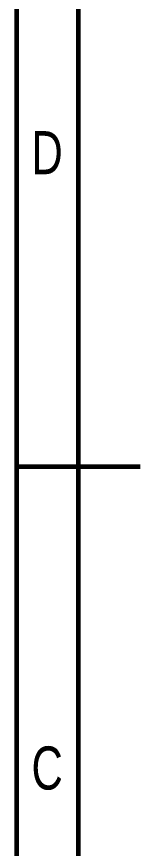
# Model space of a CAD drawing. Header units: millimetres. Extents: x 15 to 415, y 5 to 292.
# Drawn here: x 15 to 25, y 117.5 to 185 of the extents above; entities that cross this region are included whole.
import ezdxf

# ---------------------------------------------------------------- set-up
doc = ezdxf.new("R2010")
doc.units = ezdxf.units.MM
doc.styles.add('SLDTEXTSTYLE0', font='TXT', dxfattribs={"width": 0.75})

msp = doc.modelspace()

# ---------------------------------------------------------------- linework, layer by layer
at = {"color": 7, "linetype": 'Continuous', "lineweight": 60}
for p, q in [((15, 5), (15, 292)), ((20, 10), (20, 287)), ((15, 148.5), (25, 148.5))]:
    msp.add_line(p, q, dxfattribs=at)

# ---------------------------------------------------------------- texts
at = {"color": 7, "linetype": 'Continuous', "lineweight": 0, "char_height": 3.5, "attachment_point": 2, "style": 'SLDTEXTSTYLE0'}
for s, insert in [('D', (17.46, 175.745)), ('C', (17.464, 125.745))]:
    msp.add_mtext(s, dxfattribs=dict(at, insert=insert))

doc.saveas('drawing.dxf')
